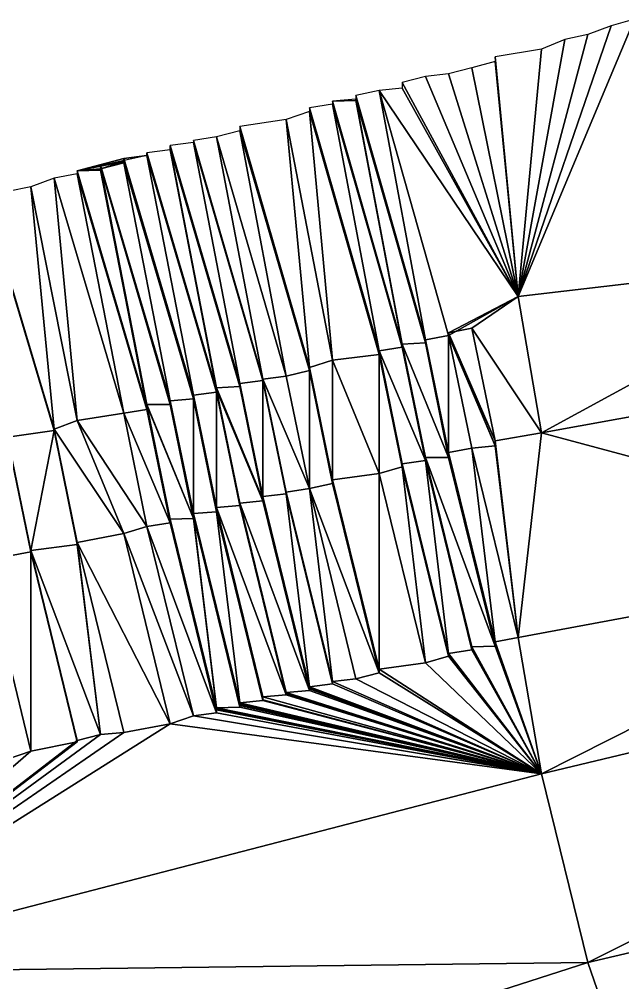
# Model space of a CAD drawing. Header units: inches. Extents: x -773 to -296, y 669 to 1001.
# Drawn here: x -481.5 to -455.5, y 929.62 to 971.12 of the extents above; entities that cross this region are included whole.
import ezdxf

# ---------------------------------------------------------------- set-up
doc = ezdxf.new("R2010")
doc.units = ezdxf.units.IN
doc.header["$MEASUREMENT"] = 0

msp = doc.modelspace()

# ---------------------------------------------------------------- linework, layer by layer
at = {"color": 72, "true_color": 0x52e210}
for points in [[(-455, 971.125, 377.89801), (-456, 970.84375, 377.87598), (-460, 959.1875, 370), (-455, 971.125, 377.89801)], [(-460, 959.1875, 370), (-445, 960.9375, 370), (-455, 971.125, 377.89801), (-460, 959.1875, 370)], [(-460, 959.1875, 370), (-456, 970.84375, 377.87598), (-457, 970.46875, 377.84802), (-460, 959.1875, 370)], [(-460, 959.1875, 370), (-457, 970.46875, 377.84802), (-458, 970.25, 377.82996), (-460, 959.1875, 370)], [(-459, 969.84375, 377.79901), (-460, 959.1875, 370), (-458, 970.25, 377.82996), (-459, 969.84375, 377.79901)], [(-461, 969.5, 377.771), (-460, 959.1875, 370), (-459, 969.84375, 377.79901), (-461, 969.5, 377.771)], [(-460, 959.1875, 370), (-461, 969.5, 377.771), (-461, 969.3125, 377.75696), (-460, 959.1875, 370)], [(-460, 959.1875, 370), (-462, 969.03125, 377.73401), (-463, 968.78125, 377.71497), (-460, 959.1875, 370)], [(-461, 969.3125, 377.75696), (-462, 969.03125, 377.73401), (-460, 959.1875, 370), (-461, 969.3125, 377.75696)], [(-464, 968.65625, 377.70398), (-465, 968.40625, 377.685), (-460, 959.1875, 370), (-464, 968.65625, 377.70398)], [(-460, 959.1875, 370), (-463, 968.78125, 377.71497), (-464, 968.65625, 377.70398), (-460, 959.1875, 370)], [(-460, 959.1875, 370), (-465, 968.40625, 377.685), (-465, 968.15625, 377.66699), (-460, 959.1875, 370)], [(-467, 967.84375, 377.64197), (-464, 957.3125, 370), (-466, 968.0625, 377.65698), (-467, 967.84375, 377.64197)], [(-464, 957.3125, 370), (-467, 967.84375, 377.64197), (-464, 957.1875, 370), (-464, 957.3125, 370)], [(-464, 957.1875, 370), (-467, 967.84375, 377.64197), (-467, 967.6875, 377.63), (-464, 957.1875, 370)], [(-460, 959.1875, 370), (-465, 968.15625, 377.66699), (-466, 968.0625, 377.65698), (-460, 959.1875, 370)], [(-466, 968.0625, 377.65698), (-464, 957.3125, 370), (-463, 957.5, 370), (-466, 968.0625, 377.65698)], [(-466, 968.0625, 377.65698), (-463, 957.5, 370), (-460, 959.1875, 370), (-466, 968.0625, 377.65698)], [(-469, 967.3125, 377.59399), (-466, 956.84375, 370), (-468, 967.46875, 377.61096), (-469, 967.3125, 377.59399)], [(-467, 967.6875, 377.63), (-468, 967.59375, 377.62201), (-467, 967.625, 377.62402), (-467, 967.6875, 377.63)], [(-467, 967.625, 377.62402), (-468, 967.59375, 377.62201), (-465, 957.09375, 370), (-467, 967.625, 377.62402)], [(-468, 967.46875, 377.61096), (-465, 957, 370), (-468, 967.59375, 377.62201), (-468, 967.46875, 377.61096)], [(-468, 967.59375, 377.62201), (-465, 957, 370), (-465, 957.09375, 370), (-468, 967.59375, 377.62201)], [(-468, 967.46875, 377.61096), (-466, 956.84375, 370), (-465, 957, 370), (-468, 967.46875, 377.61096)], [(-467, 967.625, 377.62402), (-465, 957.125, 370), (-467, 967.6875, 377.63), (-467, 967.625, 377.62402)], [(-464, 957.1875, 370), (-467, 967.6875, 377.63), (-465, 957.125, 370), (-464, 957.1875, 370)], [(-465, 957.09375, 370), (-465, 957.125, 370), (-467, 967.625, 377.62402), (-465, 957.09375, 370)], [(-469, 967.15625, 377.57996), (-470, 966.8125, 377.55103), (-468, 956.4375, 370), (-469, 967.15625, 377.57996)], [(-466, 956.84375, 370), (-469, 967.3125, 377.59399), (-466, 956.6875, 370), (-466, 956.84375, 370)], [(-466, 956.6875, 370), (-469, 967.3125, 377.59399), (-469, 967.15625, 377.57996), (-466, 956.6875, 370)], [(-469, 967.15625, 377.57996), (-468, 956.4375, 370), (-466, 956.6875, 370), (-469, 967.15625, 377.57996)], [(-470, 966.8125, 377.55103), (-472, 966.5, 377.52002), (-469, 956.125, 370), (-470, 966.8125, 377.55103)], [(-468, 956.4375, 370), (-470, 966.8125, 377.55103), (-469, 956.125, 370), (-468, 956.4375, 370)], [(-473, 966.0625, 377.47998), (-470, 955.75, 370), (-472, 966.3125, 377.50403), (-473, 966.0625, 377.47998)], [(-469, 956.125, 370), (-472, 966.5, 377.52002), (-469, 956, 370), (-469, 956.125, 370)], [(-469, 956, 370), (-472, 966.5, 377.52002), (-472, 966.3125, 377.50403), (-469, 956, 370)], [(-472, 966.3125, 377.50403), (-470, 955.75, 370), (-469, 956, 370), (-472, 966.3125, 377.50403)], [(-474, 965.8125, 377.45801), (-475, 965.6875, 377.44501), (-472, 955.4375, 370), (-474, 965.8125, 377.45801)], [(-474, 965.90625, 377.466), (-471, 955.625, 370), (-473, 966.0625, 377.47998), (-474, 965.90625, 377.466)], [(-471, 955.625, 370), (-474, 965.90625, 377.466), (-471, 955.5625, 370), (-471, 955.625, 370)], [(-471, 955.5625, 370), (-474, 965.90625, 377.466), (-474, 965.8125, 377.45801), (-471, 955.5625, 370)], [(-472, 955.4375, 370), (-471, 955.5625, 370), (-474, 965.8125, 377.45801), (-472, 955.4375, 370)], [(-473, 966.0625, 377.47998), (-471, 955.625, 370), (-470, 955.75, 370), (-473, 966.0625, 377.47998)], [(-476, 965.375, 377.42004), (-473, 955.15625, 370), (-475, 965.5, 377.42798), (-476, 965.375, 377.42004)], [(-476, 965.3125, 377.414), (-473, 955.09375, 370), (-476, 965.375, 377.42004), (-476, 965.3125, 377.414)], [(-476, 965.3125, 377.414), (-476, 965.375, 377.42004), (-476, 965.25, 377.41003), (-476, 965.3125, 377.414)], [(-476, 965.375, 377.42004), (-473, 955.09375, 370), (-473, 955.15625, 370), (-476, 965.375, 377.42004)], [(-473, 955.0625, 370), (-473, 955.09375, 370), (-476, 965.3125, 377.414), (-473, 955.0625, 370)], [(-473, 955.0625, 370), (-476, 965.3125, 377.414), (-476, 965.25, 377.41003), (-473, 955.0625, 370)], [(-475, 965.5, 377.42798), (-475, 965.625, 377.43799), (-475, 965.6875, 377.44501), (-475, 965.5, 377.42798)], [(-475, 965.6875, 377.44501), (-475, 965.625, 377.43799), (-472, 955.34375, 370), (-475, 965.6875, 377.44501)], [(-475, 965.6875, 377.44501), (-472, 955.34375, 370), (-472, 955.4375, 370), (-475, 965.6875, 377.44501)], [(-472, 955.34375, 370), (-475, 965.625, 377.43799), (-472, 955.3125, 370), (-472, 955.34375, 370)], [(-472, 955.3125, 370), (-475, 965.625, 377.43799), (-475, 965.5625, 377.43396), (-472, 955.3125, 370)], [(-475, 965.5, 377.42798), (-475, 965.5625, 377.43396), (-475, 965.625, 377.43799), (-475, 965.5, 377.42798)], [(-475, 965.5, 377.42798), (-473, 955.25, 370), (-475, 965.5625, 377.43396), (-475, 965.5, 377.42798)], [(-475, 965.5625, 377.43396), (-473, 955.25, 370), (-472, 955.3125, 370), (-475, 965.5625, 377.43396)], [(-473, 955.15625, 370), (-473, 955.25, 370), (-475, 965.5, 377.42798), (-473, 955.15625, 370)], [(-476, 965.25, 377.41003), (-479, 964.59375, 377.35699), (-477, 965.125, 377.401), (-476, 965.25, 377.41003)], [(-477, 965.125, 377.401), (-479, 964.59375, 377.35699), (-477, 965, 377.39001), (-477, 965.125, 377.401)], [(-479, 964.59375, 377.35699), (-478, 964.6875, 377.36499), (-477, 965, 377.39001), (-479, 964.59375, 377.35699)], [(-477, 965, 377.39001), (-478, 964.6875, 377.36499), (-477, 964.9375, 377.38501), (-477, 965, 377.39001)], [(-477, 964.9375, 377.38501), (-478, 964.6875, 377.36499), (-478, 964.84375, 377.37799), (-477, 964.9375, 377.38501)], [(-477, 964.9375, 377.38501), (-478, 964.84375, 377.37799), (-475, 954.6875, 370), (-477, 964.9375, 377.38501)], [(-477, 965.125, 377.401), (-474, 954.9375, 370), (-476, 965.25, 377.41003), (-477, 965.125, 377.401)], [(-477, 965, 377.39001), (-474, 954.84375, 370), (-477, 965.125, 377.401), (-477, 965, 377.39001)], [(-477, 965.125, 377.401), (-474, 954.84375, 370), (-474, 954.9375, 370), (-477, 965.125, 377.401)], [(-477, 964.9375, 377.38501), (-474, 954.78125, 370), (-477, 965, 377.39001), (-477, 964.9375, 377.38501)], [(-477, 965, 377.39001), (-474, 954.78125, 370), (-474, 954.84375, 370), (-477, 965, 377.39001)], [(-475, 954.6875, 370), (-474, 954.78125, 370), (-477, 964.9375, 377.38501), (-475, 954.6875, 370)], [(-476, 965.25, 377.41003), (-474, 954.9375, 370), (-473, 955.0625, 370), (-476, 965.25, 377.41003)], [(-480, 964.28125, 377.33398), (-477, 954.15625, 370), (-479, 964.46875, 377.34698), (-480, 964.28125, 377.33398)], [(-479, 964.59375, 377.35699), (-478, 964.625, 377.36096), (-478, 964.6875, 377.36499), (-479, 964.59375, 377.35699)], [(-476, 954.40625, 370), (-478, 964.625, 377.36096), (-479, 964.59375, 377.35699), (-476, 954.40625, 370)], [(-479, 964.46875, 377.34698), (-476, 954.3125, 370), (-479, 964.59375, 377.35699), (-479, 964.46875, 377.34698)], [(-479, 964.59375, 377.35699), (-476, 954.3125, 370), (-476, 954.40625, 370), (-479, 964.59375, 377.35699)], [(-479, 964.46875, 377.34698), (-477, 954.15625, 370), (-476, 954.3125, 370), (-479, 964.46875, 377.34698)], [(-478, 964.78125, 377.37402), (-478, 964.8125, 377.375), (-478, 964.84375, 377.37799), (-478, 964.78125, 377.37402)], [(-478, 964.84375, 377.37799), (-478, 964.8125, 377.375), (-475, 954.625, 370), (-478, 964.84375, 377.37799)], [(-478, 964.84375, 377.37799), (-475, 954.625, 370), (-475, 954.6875, 370), (-478, 964.84375, 377.37799)], [(-478, 964.78125, 377.37402), (-478, 964.84375, 377.37799), (-478, 964.78125, 377.37299), (-478, 964.78125, 377.37402)], [(-478, 964.84375, 377.37799), (-478, 964.71875, 377.36902), (-478, 964.78125, 377.37299), (-478, 964.84375, 377.37799)], [(-478, 964.71875, 377.36804), (-478, 964.71875, 377.36902), (-478, 964.84375, 377.37799), (-478, 964.71875, 377.36804)], [(-478, 964.71875, 377.36804), (-478, 964.84375, 377.37799), (-478, 964.6875, 377.36499), (-478, 964.71875, 377.36804)], [(-478, 964.78125, 377.37402), (-475, 954.5625, 370), (-478, 964.8125, 377.375), (-478, 964.78125, 377.37402)], [(-478, 964.8125, 377.375), (-475, 954.5625, 370), (-475, 954.59375, 370), (-478, 964.8125, 377.375)], [(-478, 964.8125, 377.375), (-475, 954.59375, 370), (-475, 954.625, 370), (-478, 964.8125, 377.375)], [(-476, 954.53125, 370), (-475, 954.53125, 370), (-478, 964.78125, 377.37201), (-476, 954.53125, 370)], [(-478, 964.78125, 377.37201), (-475, 954.53125, 370), (-475, 954.5625, 370), (-478, 964.78125, 377.37201)], [(-478, 964.78125, 377.37201), (-475, 954.5625, 370), (-478, 964.78125, 377.37402), (-478, 964.78125, 377.37201)], [(-478, 964.78125, 377.37299), (-478, 964.71875, 377.36902), (-478, 964.75, 377.37097), (-478, 964.78125, 377.37299)], [(-478, 964.78125, 377.37299), (-478, 964.75, 377.37097), (-478, 964.78125, 377.37201), (-478, 964.78125, 377.37299)], [(-478, 964.78125, 377.37201), (-478, 964.75, 377.37097), (-476, 954.53125, 370), (-478, 964.78125, 377.37201)], [(-478, 964.78125, 377.37299), (-478, 964.78125, 377.37201), (-478, 964.78125, 377.37402), (-478, 964.78125, 377.37299)], [(-478, 964.75, 377.37097), (-478, 964.71875, 377.36902), (-476, 954.53125, 370), (-478, 964.75, 377.37097)], [(-476, 954.53125, 370), (-478, 964.71875, 377.36902), (-476, 954.5, 370), (-476, 954.53125, 370)], [(-476, 954.5, 370), (-478, 964.71875, 377.36902), (-478, 964.71875, 377.36804), (-476, 954.5, 370)], [(-476, 954.5, 370), (-478, 964.71875, 377.36804), (-476, 954.46875, 370), (-476, 954.5, 370)], [(-476, 954.46875, 370), (-478, 964.71875, 377.36804), (-478, 964.6875, 377.36499), (-476, 954.46875, 370)], [(-476, 954.46875, 370), (-478, 964.6875, 377.36499), (-476, 954.4375, 370), (-476, 954.46875, 370)], [(-476, 954.4375, 370), (-478, 964.6875, 377.36499), (-478, 964.65625, 377.362), (-476, 954.4375, 370)], [(-478, 964.625, 377.36096), (-478, 964.65625, 377.362), (-478, 964.6875, 377.36499), (-478, 964.625, 377.36096)], [(-476, 954.4375, 370), (-478, 964.65625, 377.362), (-476, 954.40625, 370), (-476, 954.4375, 370)], [(-476, 954.40625, 370), (-478, 964.65625, 377.362), (-478, 964.625, 377.36096), (-476, 954.40625, 370)], [(-479, 953.84375, 370), (-480, 964.28125, 377.33398), (-481, 963.90625, 377.30396), (-479, 953.84375, 370)], [(-479, 953.84375, 370), (-477, 954.15625, 370), (-480, 964.28125, 377.33398), (-479, 953.84375, 370)], [(-483, 963.5, 377.27197), (-480, 953.46875, 370), (-481, 963.90625, 377.30396), (-483, 963.5, 377.27197)], [(-481, 963.90625, 377.30396), (-480, 953.46875, 370), (-479, 953.84375, 370), (-481, 963.90625, 377.30396)], [(-483, 963.4375, 377.26196), (-480, 953.40625, 370), (-483, 963.5, 377.27197), (-483, 963.4375, 377.26196)], [(-483, 963.5, 377.27197), (-480, 953.40625, 370), (-480, 953.46875, 370), (-483, 963.5, 377.27197)], [(-480, 953.40625, 370), (-483, 963.4375, 377.26196), (-482, 953.125, 370), (-480, 953.40625, 370)], [(-460, 959.1875, 370), (-459, 953.3125, 370), (-445, 960.9375, 370), (-460, 959.1875, 370)], [(-445, 960.9375, 370), (-459, 953.3125, 370), (-444, 956.03125, 370), (-445, 960.9375, 370)], [(-460, 959.1875, 370), (-463, 957.625, 370), (-462, 957.8125, 370), (-460, 959.1875, 370)], [(-463, 957.625, 370), (-460, 959.1875, 370), (-463, 957.5, 370), (-463, 957.625, 370)], [(-462, 957.8125, 370), (-459, 953.3125, 370), (-460, 959.1875, 370), (-462, 957.8125, 370)], [(-463, 952.46875, 370), (-463, 957.5, 370), (-464, 957.3125, 370), (-463, 952.46875, 370)], [(-462, 957.8125, 370), (-463, 957.625, 370), (-461, 952.96875, 370), (-462, 957.8125, 370)], [(-463, 957.625, 370), (-463, 957.5, 370), (-461, 952.75, 370), (-463, 957.625, 370)], [(-461, 952.96875, 370), (-463, 957.625, 370), (-461, 952.75, 370), (-461, 952.96875, 370)], [(-461, 952.75, 370), (-463, 957.5, 370), (-462, 952.65625, 370), (-461, 952.75, 370)], [(-463, 952.46875, 370), (-462, 952.65625, 370), (-463, 957.5, 370), (-463, 952.46875, 370)], [(-462, 957.8125, 370), (-461, 952.96875, 370), (-459, 953.3125, 370), (-462, 957.8125, 370)], [(-465, 957, 370), (-466, 956.84375, 370), (-464, 952.125, 370), (-465, 957, 370)], [(-465, 957.125, 370), (-463, 952.25, 370), (-464, 957.1875, 370), (-465, 957.125, 370)], [(-464, 952.25, 370), (-463, 952.25, 370), (-465, 957.125, 370), (-464, 952.25, 370)], [(-464, 952.25, 370), (-465, 957.125, 370), (-465, 957.09375, 370), (-464, 952.25, 370)], [(-465, 957, 370), (-464, 952.125, 370), (-465, 957.09375, 370), (-465, 957, 370)], [(-465, 957.09375, 370), (-464, 952.125, 370), (-464, 952.25, 370), (-465, 957.09375, 370)], [(-464, 957.3125, 370), (-464, 957.1875, 370), (-463, 952.46875, 370), (-464, 957.3125, 370)], [(-463, 952.46875, 370), (-464, 957.1875, 370), (-463, 952.34375, 370), (-463, 952.46875, 370)], [(-464, 957.1875, 370), (-463, 952.25, 370), (-463, 952.34375, 370), (-464, 957.1875, 370)], [(-466, 951.5625, 370), (-466, 956.6875, 370), (-468, 956.4375, 370), (-466, 951.5625, 370)], [(-466, 956.6875, 370), (-465, 951.96875, 370), (-466, 956.84375, 370), (-466, 956.6875, 370)], [(-464, 952.125, 370), (-466, 956.84375, 370), (-465, 951.96875, 370), (-464, 952.125, 370)], [(-465, 951.84375, 370), (-465, 951.96875, 370), (-466, 956.6875, 370), (-465, 951.84375, 370)], [(-465, 951.84375, 370), (-466, 956.6875, 370), (-466, 951.5625, 370), (-465, 951.84375, 370)], [(-468, 951.28125, 370), (-468, 956.4375, 370), (-469, 956.125, 370), (-468, 951.28125, 370)], [(-466, 951.5625, 370), (-468, 956.4375, 370), (-468, 951.28125, 370), (-466, 951.5625, 370)], [(-471, 955.625, 370), (-469, 950.90625, 370), (-470, 955.75, 370), (-471, 955.625, 370)], [(-469, 956, 370), (-470, 955.75, 370), (-469, 950.90625, 370), (-469, 956, 370)], [(-468, 951.28125, 370), (-469, 956.125, 370), (-469, 956, 370), (-468, 951.28125, 370)], [(-469, 950.90625, 370), (-468, 951.125, 370), (-469, 956, 370), (-469, 950.90625, 370)], [(-469, 956, 370), (-468, 951.125, 370), (-468, 951.28125, 370), (-469, 956, 370)], [(-440, 948.21875, 360), (-444, 956.03125, 370), (-459, 953.3125, 370), (-440, 948.21875, 360)], [(-472, 955.4375, 370), (-471, 950.5625, 370), (-471, 955.5625, 370), (-472, 955.4375, 370)], [(-472, 955.34375, 370), (-471, 950.5625, 370), (-472, 955.4375, 370), (-472, 955.34375, 370)], [(-472, 955.34375, 370), (-472, 955.3125, 370), (-471, 950.4375, 370), (-472, 955.34375, 370)], [(-471, 950.4375, 370), (-471, 950.5, 370), (-472, 955.34375, 370), (-471, 950.4375, 370)], [(-472, 955.34375, 370), (-471, 950.5, 370), (-471, 950.5625, 370), (-472, 955.34375, 370)], [(-471, 955.625, 370), (-471, 955.5625, 370), (-470, 950.6875, 370), (-471, 955.625, 370)], [(-470, 950.75, 370), (-469, 950.90625, 370), (-471, 955.625, 370), (-470, 950.75, 370)], [(-470, 950.75, 370), (-471, 955.625, 370), (-470, 950.6875, 370), (-470, 950.75, 370)], [(-470, 950.6875, 370), (-471, 955.5625, 370), (-471, 950.5625, 370), (-470, 950.6875, 370)], [(-473, 955.0625, 370), (-474, 954.9375, 370), (-473, 950.09375, 370), (-473, 955.0625, 370)], [(-473, 950.09375, 370), (-474, 954.9375, 370), (-474, 954.84375, 370), (-473, 950.09375, 370)], [(-471, 950.4375, 370), (-472, 955.3125, 370), (-473, 955.25, 370), (-471, 950.4375, 370)], [(-471, 950.4375, 370), (-473, 955.25, 370), (-471, 950.375, 370), (-471, 950.4375, 370)], [(-471, 950.375, 370), (-473, 955.25, 370), (-473, 955.15625, 370), (-471, 950.375, 370)], [(-472, 950.28125, 370), (-471, 950.375, 370), (-473, 955.15625, 370), (-472, 950.28125, 370)], [(-472, 950.28125, 370), (-473, 955.15625, 370), (-472, 950.21875, 370), (-472, 950.28125, 370)], [(-472, 950.21875, 370), (-473, 955.15625, 370), (-473, 955.09375, 370), (-472, 950.21875, 370)], [(-472, 950.21875, 370), (-473, 955.09375, 370), (-473, 955.0625, 370), (-472, 950.21875, 370)], [(-472, 950.21875, 370), (-473, 955.0625, 370), (-472, 950.1875, 370), (-472, 950.21875, 370)], [(-472, 950.1875, 370), (-473, 955.0625, 370), (-473, 950.09375, 370), (-472, 950.1875, 370)], [(-476, 954.5, 370), (-474, 949.625, 370), (-476, 954.53125, 370), (-476, 954.5, 370)], [(-476, 954.53125, 370), (-474, 949.625, 370), (-475, 954.53125, 370), (-476, 954.53125, 370)], [(-476, 954.46875, 370), (-475, 949.59375, 370), (-476, 954.5, 370), (-476, 954.46875, 370)], [(-476, 954.5, 370), (-475, 949.59375, 370), (-474, 949.625, 370), (-476, 954.5, 370)], [(-475, 954.6875, 370), (-474, 949.84375, 370), (-474, 954.78125, 370), (-475, 954.6875, 370)], [(-475, 954.625, 370), (-474, 949.84375, 370), (-475, 954.6875, 370), (-475, 954.625, 370)], [(-475, 954.59375, 370), (-474, 949.78125, 370), (-475, 954.625, 370), (-475, 954.59375, 370)], [(-475, 954.625, 370), (-474, 949.78125, 370), (-474, 949.84375, 370), (-475, 954.625, 370)], [(-474, 949.71875, 370), (-474, 949.75, 370), (-475, 954.59375, 370), (-474, 949.71875, 370)], [(-475, 954.59375, 370), (-474, 949.75, 370), (-474, 949.78125, 370), (-475, 954.59375, 370)], [(-475, 954.59375, 370), (-475, 954.5625, 370), (-474, 949.71875, 370), (-475, 954.59375, 370)], [(-474, 949.71875, 370), (-475, 954.5625, 370), (-474, 949.6875, 370), (-474, 949.71875, 370)], [(-474, 949.6875, 370), (-475, 954.5625, 370), (-474, 949.65625, 370), (-474, 949.6875, 370)], [(-474, 949.65625, 370), (-475, 954.5625, 370), (-475, 954.53125, 370), (-474, 949.65625, 370)], [(-474, 949.65625, 370), (-475, 954.53125, 370), (-474, 949.625, 370), (-474, 949.65625, 370)], [(-473, 950.09375, 370), (-474, 954.84375, 370), (-473, 949.96875, 370), (-473, 950.09375, 370)], [(-473, 949.96875, 370), (-474, 954.84375, 370), (-473, 949.90625, 370), (-473, 949.96875, 370)], [(-474, 954.78125, 370), (-473, 949.90625, 370), (-474, 954.84375, 370), (-474, 954.78125, 370)], [(-474, 949.84375, 370), (-473, 949.90625, 370), (-474, 954.78125, 370), (-474, 949.84375, 370)], [(-476, 949.28125, 370), (-477, 954.15625, 370), (-479, 953.84375, 370), (-476, 949.28125, 370)], [(-477, 954.15625, 370), (-475, 949.4375, 370), (-476, 954.3125, 370), (-477, 954.15625, 370)], [(-476, 949.28125, 370), (-475, 949.4375, 370), (-477, 954.15625, 370), (-476, 949.28125, 370)], [(-476, 954.4375, 370), (-475, 949.5625, 370), (-476, 954.46875, 370), (-476, 954.4375, 370)], [(-476, 954.46875, 370), (-475, 949.5625, 370), (-475, 949.59375, 370), (-476, 954.46875, 370)], [(-476, 954.40625, 370), (-475, 949.53125, 370), (-476, 954.4375, 370), (-476, 954.40625, 370)], [(-476, 954.4375, 370), (-475, 949.53125, 370), (-475, 949.5625, 370), (-476, 954.4375, 370)], [(-476, 954.40625, 370), (-476, 954.3125, 370), (-475, 949.53125, 370), (-476, 954.40625, 370)], [(-475, 949.53125, 370), (-476, 954.3125, 370), (-475, 949.4375, 370), (-475, 949.53125, 370)], [(-480, 953.46875, 370), (-477, 948.96875, 370), (-479, 953.84375, 370), (-480, 953.46875, 370)], [(-479, 953.84375, 370), (-477, 948.96875, 370), (-476, 949.28125, 370), (-479, 953.84375, 370)], [(-480, 953.40625, 370), (-482, 953.125, 370), (-481, 948.25, 370), (-480, 953.40625, 370)], [(-479, 948.5, 370), (-480, 953.40625, 370), (-481, 948.25, 370), (-479, 948.5, 370)], [(-479, 948.5, 370), (-479, 948.59375, 370), (-480, 953.46875, 370), (-479, 948.5, 370)], [(-480, 953.46875, 370), (-479, 948.59375, 370), (-477, 948.96875, 370), (-480, 953.46875, 370)], [(-480, 953.46875, 370), (-480, 953.40625, 370), (-479, 948.5, 370), (-480, 953.46875, 370)], [(-460, 944.5, 360), (-459, 953.3125, 370), (-461, 952.96875, 370), (-460, 944.5, 360)], [(-440, 948.21875, 360), (-459, 953.3125, 370), (-460, 944.5, 360), (-440, 948.21875, 360)], [(-481, 948.1875, 370), (-482, 953.0625, 370), (-483, 947.8125, 370), (-481, 948.1875, 370)], [(-481, 948.25, 370), (-482, 953.125, 370), (-482, 953.0625, 370), (-481, 948.25, 370)], [(-481, 948.25, 370), (-482, 953.0625, 370), (-481, 948.1875, 370), (-481, 948.25, 370)], [(-460, 944.5, 360), (-461, 952.96875, 370), (-461, 952.75, 370), (-460, 944.5, 360)], [(-461, 944.3125, 360), (-462, 952.65625, 370), (-463, 952.46875, 370), (-461, 944.3125, 360)], [(-463, 952.46875, 370), (-463, 952.34375, 370), (-461, 944.3125, 360), (-463, 952.46875, 370)], [(-461, 952.75, 370), (-462, 952.65625, 370), (-460, 944.5, 360), (-461, 952.75, 370)], [(-460, 944.5, 360), (-462, 952.65625, 370), (-461, 944.3125, 360), (-460, 944.5, 360)], [(-463, 943.8125, 360), (-464, 952.125, 370), (-465, 951.96875, 370), (-463, 943.8125, 360)], [(-462, 944.09375, 360), (-461, 944.125, 360), (-464, 952.25, 370), (-462, 944.09375, 360)], [(-462, 944.09375, 360), (-464, 952.25, 370), (-462, 943.96875, 360), (-462, 944.09375, 360)], [(-462, 943.96875, 360), (-464, 952.25, 370), (-464, 952.125, 370), (-462, 943.96875, 360)], [(-461, 944.125, 360), (-463, 952.25, 370), (-464, 952.25, 370), (-461, 944.125, 360)], [(-462, 943.96875, 360), (-464, 952.125, 370), (-463, 943.8125, 360), (-462, 943.96875, 360)], [(-461, 944.3125, 360), (-463, 952.34375, 370), (-461, 944.1875, 360), (-461, 944.3125, 360)], [(-463, 952.25, 370), (-461, 944.125, 360), (-463, 952.34375, 370), (-463, 952.25, 370)], [(-463, 952.34375, 370), (-461, 944.125, 360), (-461, 944.1875, 360), (-463, 952.34375, 370)], [(-466, 951.5625, 370), (-464, 943.40625, 360), (-465, 951.84375, 370), (-466, 951.5625, 370)], [(-465, 951.96875, 370), (-465, 951.84375, 370), (-463, 943.8125, 360), (-465, 951.96875, 370)], [(-463, 943.8125, 360), (-465, 951.84375, 370), (-463, 943.6875, 360), (-463, 943.8125, 360)], [(-464, 943.40625, 360), (-463, 943.6875, 360), (-465, 951.84375, 370), (-464, 943.40625, 360)], [(-468, 951.28125, 370), (-466, 943.125, 360), (-466, 951.5625, 370), (-468, 951.28125, 370)], [(-468, 951.125, 370), (-466, 943.125, 360), (-468, 951.28125, 370), (-468, 951.125, 370)], [(-466, 943.125, 360), (-464, 943.40625, 360), (-466, 951.5625, 370), (-466, 943.125, 360)], [(-468, 942.59375, 360), (-469, 950.90625, 370), (-470, 950.75, 370), (-468, 942.59375, 360)], [(-469, 950.90625, 370), (-466, 942.96875, 360), (-468, 951.125, 370), (-469, 950.90625, 370)], [(-467, 942.71875, 360), (-466, 942.96875, 360), (-469, 950.90625, 370), (-467, 942.71875, 360)], [(-467, 942.71875, 360), (-469, 950.90625, 370), (-468, 942.59375, 360), (-467, 942.71875, 360)], [(-466, 942.96875, 360), (-466, 943.125, 360), (-468, 951.125, 370), (-466, 942.96875, 360)], [(-469, 942.21875, 360), (-471, 950.375, 370), (-472, 950.28125, 370), (-469, 942.21875, 360)], [(-470, 950.6875, 370), (-471, 950.5625, 370), (-469, 942.375, 360), (-470, 950.6875, 370)], [(-469, 942.375, 360), (-471, 950.5625, 370), (-469, 942.3125, 360), (-469, 942.375, 360)], [(-469, 942.3125, 360), (-471, 950.5625, 370), (-471, 950.5, 370), (-469, 942.3125, 360)], [(-469, 942.3125, 360), (-471, 950.5, 370), (-469, 942.28125, 360), (-469, 942.3125, 360)], [(-469, 942.28125, 360), (-471, 950.5, 370), (-471, 950.4375, 370), (-469, 942.28125, 360)], [(-469, 942.28125, 360), (-471, 950.4375, 370), (-471, 950.375, 370), (-469, 942.28125, 360)], [(-469, 942.21875, 360), (-469, 942.28125, 360), (-471, 950.375, 370), (-469, 942.21875, 360)], [(-470, 950.6875, 370), (-468, 942.5, 360), (-470, 950.75, 370), (-470, 950.6875, 370)], [(-470, 950.75, 370), (-468, 942.5, 360), (-468, 942.59375, 360), (-470, 950.75, 370)], [(-469, 942.375, 360), (-468, 942.5, 360), (-470, 950.6875, 370), (-469, 942.375, 360)], [(-472, 950.1875, 370), (-473, 950.09375, 370), (-470, 942.03125, 360), (-472, 950.1875, 370)], [(-470, 942.03125, 360), (-473, 950.09375, 370), (-471, 941.9375, 360), (-470, 942.03125, 360)], [(-473, 950.09375, 370), (-473, 949.96875, 370), (-471, 941.9375, 360), (-473, 950.09375, 370)], [(-471, 941.9375, 360), (-473, 949.96875, 370), (-471, 941.8125, 360), (-471, 941.9375, 360)], [(-473, 949.96875, 370), (-473, 949.90625, 370), (-471, 941.8125, 360), (-473, 949.96875, 370)], [(-470, 942.125, 360), (-472, 950.28125, 370), (-470, 942.0625, 360), (-470, 942.125, 360)], [(-470, 942.0625, 360), (-472, 950.28125, 370), (-472, 950.21875, 370), (-470, 942.0625, 360)], [(-472, 950.28125, 370), (-470, 942.125, 360), (-469, 942.21875, 360), (-472, 950.28125, 370)], [(-470, 942.0625, 360), (-472, 950.21875, 370), (-472, 950.1875, 370), (-470, 942.0625, 360)], [(-470, 942.0625, 360), (-472, 950.1875, 370), (-470, 942.03125, 360), (-470, 942.0625, 360)], [(-475, 949.59375, 370), (-473, 941.4375, 360), (-474, 949.625, 370), (-475, 949.59375, 370)], [(-473, 941.4375, 360), (-475, 949.59375, 370), (-473, 941.40625, 360), (-473, 941.4375, 360)], [(-473, 941.40625, 360), (-475, 949.59375, 370), (-475, 949.5625, 370), (-473, 941.40625, 360)], [(-473, 941.40625, 360), (-475, 949.5625, 370), (-473, 941.375, 360), (-473, 941.40625, 360)], [(-473, 941.375, 360), (-475, 949.5625, 370), (-473, 941.34375, 360), (-473, 941.375, 360)], [(-473, 941.34375, 360), (-475, 949.5625, 370), (-475, 949.53125, 370), (-473, 941.34375, 360)], [(-475, 949.4375, 370), (-473, 941.34375, 360), (-475, 949.53125, 370), (-475, 949.4375, 370)], [(-472, 941.6875, 360), (-473, 949.90625, 370), (-474, 949.84375, 370), (-472, 941.6875, 360)], [(-474, 949.84375, 370), (-474, 949.78125, 370), (-472, 941.6875, 360), (-474, 949.84375, 370)], [(-474, 949.75, 370), (-472, 941.65625, 360), (-474, 949.78125, 370), (-474, 949.75, 370)], [(-472, 941.6875, 360), (-474, 949.78125, 370), (-472, 941.65625, 360), (-472, 941.6875, 360)], [(-472, 941.625, 360), (-472, 941.65625, 360), (-474, 949.75, 370), (-472, 941.625, 360)], [(-474, 949.75, 370), (-474, 949.71875, 370), (-472, 941.625, 360), (-474, 949.75, 370)], [(-472, 941.625, 360), (-474, 949.71875, 370), (-472, 941.5625, 360), (-472, 941.625, 360)], [(-474, 949.6875, 370), (-472, 941.5625, 360), (-474, 949.71875, 370), (-474, 949.6875, 370)], [(-474, 949.6875, 370), (-474, 949.65625, 370), (-473, 941.46875, 360), (-474, 949.6875, 370)], [(-474, 949.6875, 370), (-473, 941.46875, 360), (-472, 941.5, 360), (-474, 949.6875, 370)], [(-472, 941.5, 360), (-472, 941.5625, 360), (-474, 949.6875, 370), (-472, 941.5, 360)], [(-473, 941.46875, 360), (-474, 949.65625, 370), (-473, 941.4375, 360), (-473, 941.46875, 360)], [(-473, 941.4375, 360), (-474, 949.65625, 370), (-474, 949.625, 370), (-473, 941.4375, 360)], [(-471, 941.8125, 360), (-473, 949.90625, 370), (-471, 941.78125, 360), (-471, 941.8125, 360)], [(-471, 941.78125, 360), (-473, 949.90625, 370), (-472, 941.6875, 360), (-471, 941.78125, 360)], [(-477, 948.96875, 370), (-474, 941.125, 360), (-476, 949.28125, 370), (-477, 948.96875, 370)], [(-473, 941.25, 360), (-475, 949.4375, 370), (-476, 949.28125, 370), (-473, 941.25, 360)], [(-474, 941.125, 360), (-473, 941.25, 360), (-476, 949.28125, 370), (-474, 941.125, 360)], [(-473, 941.25, 360), (-473, 941.34375, 360), (-475, 949.4375, 370), (-473, 941.25, 360)], [(-479, 948.59375, 370), (-475, 940.78125, 360), (-477, 948.96875, 370), (-479, 948.59375, 370)], [(-477, 948.96875, 370), (-475, 940.78125, 360), (-474, 941.125, 360), (-477, 948.96875, 370)], [(-479, 948.5, 370), (-481, 948.25, 370), (-478, 940.3125, 360), (-479, 948.5, 370)], [(-477, 940.40625, 360), (-475, 940.78125, 360), (-479, 948.59375, 370), (-477, 940.40625, 360)], [(-477, 940.40625, 360), (-479, 948.59375, 370), (-478, 940.3125, 360), (-477, 940.40625, 360)], [(-479, 948.59375, 370), (-479, 948.5, 370), (-478, 940.3125, 360), (-479, 948.59375, 370)], [(-481, 948.1875, 370), (-483, 947.8125, 370), (-481, 939.59375, 360), (-481, 948.1875, 370)], [(-478, 940.3125, 360), (-481, 948.25, 370), (-479, 940.0625, 360), (-478, 940.3125, 360)], [(-481, 948.1875, 370), (-479, 940.0625, 360), (-481, 948.25, 370), (-481, 948.1875, 370)], [(-479, 940, 360), (-479, 940.0625, 360), (-481, 948.1875, 370), (-479, 940, 360)], [(-481, 948.1875, 370), (-481, 939.59375, 360), (-479, 940, 360), (-481, 948.1875, 370)], [(-460, 944.5, 360), (-459, 938.625, 360), (-440, 948.21875, 360), (-460, 944.5, 360)], [(-440, 948.21875, 360), (-459, 938.625, 360), (-424, 947, 360), (-440, 948.21875, 360)], [(-481, 939.59375, 360), (-483, 947.8125, 370), (-482, 939.25, 360), (-481, 939.59375, 360)], [(-457, 930.5, 350), (-424, 947, 360), (-459, 938.625, 360), (-457, 930.5, 350)], [(-421, 938.9375, 350), (-424, 947, 360), (-457, 930.5, 350), (-421, 938.9375, 350)], [(-459, 938.625, 360), (-461, 944.125, 360), (-462, 944.09375, 360), (-459, 938.625, 360)], [(-460, 944.5, 360), (-461, 944.3125, 360), (-459, 938.625, 360), (-460, 944.5, 360)], [(-461, 944.3125, 360), (-461, 944.1875, 360), (-459, 938.625, 360), (-461, 944.3125, 360)], [(-459, 938.625, 360), (-461, 944.1875, 360), (-461, 944.125, 360), (-459, 938.625, 360)], [(-463, 943.8125, 360), (-459, 938.625, 360), (-462, 943.96875, 360), (-463, 943.8125, 360)], [(-463, 943.6875, 360), (-459, 938.625, 360), (-463, 943.8125, 360), (-463, 943.6875, 360)], [(-462, 943.96875, 360), (-459, 938.625, 360), (-462, 944.09375, 360), (-462, 943.96875, 360)], [(-466, 943.125, 360), (-459, 938.625, 360), (-464, 943.40625, 360), (-466, 943.125, 360)], [(-464, 943.40625, 360), (-459, 938.625, 360), (-463, 943.6875, 360), (-464, 943.40625, 360)], [(-467, 942.71875, 360), (-459, 938.625, 360), (-466, 942.96875, 360), (-467, 942.71875, 360)], [(-466, 942.96875, 360), (-459, 938.625, 360), (-466, 943.125, 360), (-466, 942.96875, 360)], [(-459, 938.625, 360), (-468, 942.5, 360), (-469, 942.375, 360), (-459, 938.625, 360)], [(-467, 942.71875, 360), (-468, 942.59375, 360), (-459, 938.625, 360), (-467, 942.71875, 360)], [(-459, 938.625, 360), (-468, 942.59375, 360), (-468, 942.5, 360), (-459, 938.625, 360)], [(-469, 942.21875, 360), (-470, 942.125, 360), (-459, 938.625, 360), (-469, 942.21875, 360)], [(-470, 942.125, 360), (-470, 942.0625, 360), (-459, 938.625, 360), (-470, 942.125, 360)], [(-459, 938.625, 360), (-470, 942.0625, 360), (-470, 942.03125, 360), (-459, 938.625, 360)], [(-469, 942.375, 360), (-469, 942.3125, 360), (-459, 938.625, 360), (-469, 942.375, 360)], [(-459, 938.625, 360), (-469, 942.3125, 360), (-469, 942.28125, 360), (-459, 938.625, 360)], [(-459, 938.625, 360), (-469, 942.28125, 360), (-469, 942.21875, 360), (-459, 938.625, 360)], [(-471, 941.78125, 360), (-472, 941.6875, 360), (-459, 938.625, 360), (-471, 941.78125, 360)], [(-459, 938.625, 360), (-472, 941.6875, 360), (-472, 941.65625, 360), (-459, 938.625, 360)], [(-459, 938.625, 360), (-472, 941.65625, 360), (-472, 941.625, 360), (-459, 938.625, 360)], [(-470, 942.03125, 360), (-471, 941.9375, 360), (-459, 938.625, 360), (-470, 942.03125, 360)], [(-459, 938.625, 360), (-471, 941.9375, 360), (-471, 941.8125, 360), (-459, 938.625, 360)], [(-459, 938.625, 360), (-471, 941.8125, 360), (-471, 941.78125, 360), (-459, 938.625, 360)], [(-474, 941.125, 360), (-459, 938.625, 360), (-473, 941.25, 360), (-474, 941.125, 360)], [(-472, 941.5, 360), (-473, 941.46875, 360), (-459, 938.625, 360), (-472, 941.5, 360)], [(-473, 941.4375, 360), (-473, 941.40625, 360), (-473, 941.46875, 360), (-473, 941.4375, 360)], [(-473, 941.46875, 360), (-473, 941.40625, 360), (-459, 938.625, 360), (-473, 941.46875, 360)], [(-459, 938.625, 360), (-473, 941.40625, 360), (-473, 941.375, 360), (-459, 938.625, 360)], [(-473, 941.375, 360), (-473, 941.34375, 360), (-473, 941.25, 360), (-473, 941.375, 360)], [(-459, 938.625, 360), (-473, 941.375, 360), (-473, 941.25, 360), (-459, 938.625, 360)], [(-472, 941.5625, 360), (-459, 938.625, 360), (-472, 941.625, 360), (-472, 941.5625, 360)], [(-472, 941.5, 360), (-459, 938.625, 360), (-472, 941.5625, 360), (-472, 941.5, 360)], [(-475, 940.78125, 360), (-459, 938.625, 360), (-474, 941.125, 360), (-475, 940.78125, 360)], [(-492, 930.0625, 360), (-459, 938.625, 360), (-475, 940.78125, 360), (-492, 930.0625, 360)], [(-492, 930.0625, 360), (-475, 940.78125, 360), (-477, 940.40625, 360), (-492, 930.0625, 360)], [(-477, 940.40625, 360), (-478, 940.3125, 360), (-492, 930.0625, 360), (-477, 940.40625, 360)], [(-478, 940.3125, 360), (-479, 940.0625, 360), (-492, 930.0625, 360), (-478, 940.3125, 360)], [(-479, 940, 360), (-492, 930.0625, 360), (-479, 940.0625, 360), (-479, 940, 360)], [(-479, 940, 360), (-481, 939.59375, 360), (-492, 930.0625, 360), (-479, 940, 360)], [(-481, 939.59375, 360), (-482, 939.25, 360), (-492, 930.0625, 360), (-481, 939.59375, 360)], [(-421, 938.9375, 350), (-457, 930.5, 350), (-455, 924.6875, 350), (-421, 938.9375, 350)], [(-457, 930.5, 350), (-459, 938.625, 360), (-492, 930.0625, 360), (-457, 930.5, 350)], [(-353, 929.1875, 330), (-353, 933.875, 340), (-613, 861.75, 340), (-353, 929.1875, 330)], [(-353, 933.875, 340), (-528, 892.59375, 340), (-613, 861.75, 340), (-353, 933.875, 340)], [(-353, 933.875, 340), (-453, 916.65625, 340), (-528, 892.59375, 340), (-353, 933.875, 340)], [(-455, 924.6875, 350), (-457, 930.5, 350), (-532, 906.375, 350), (-455, 924.6875, 350)], [(-457, 930.5, 350), (-492, 930.0625, 360), (-532, 906.375, 350), (-457, 930.5, 350)]]:
    msp.add_3dface(points, dxfattribs=at)

doc.saveas('drawing.dxf')
